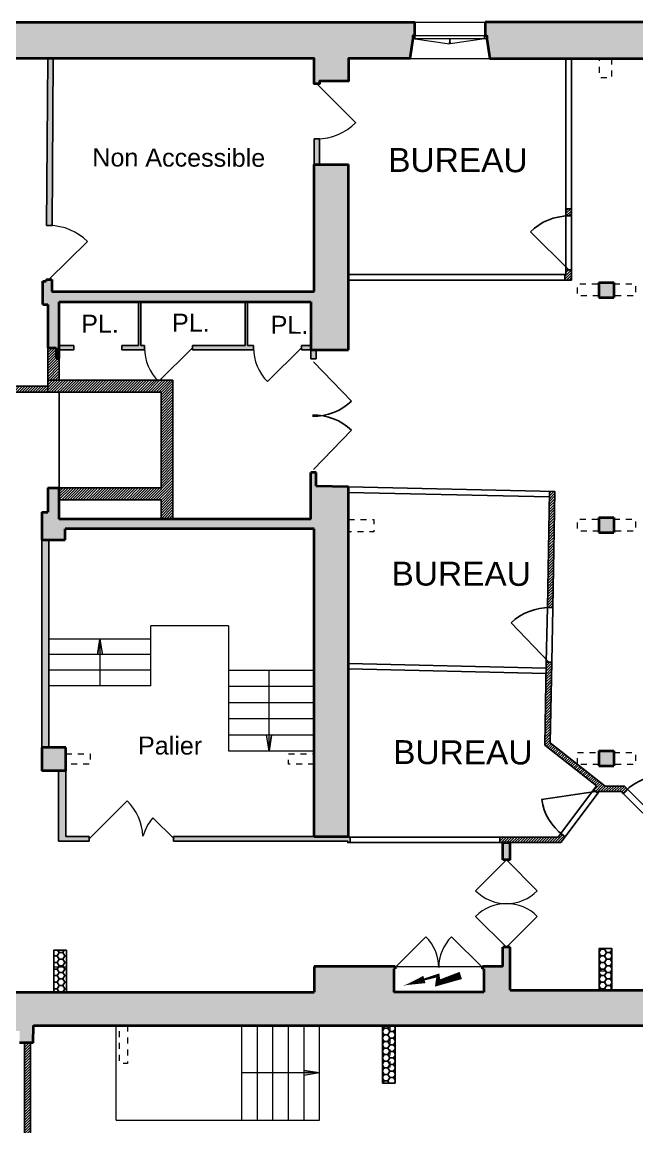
# Model space of a CAD drawing. Extents: x -6460 to -5341, y -3478 to -2628.
# Drawn here: x -6401.23 to -6390.96, y -3247.87 to -3229.41 of the extents above; entities that cross this region are included whole.
import ezdxf
from ezdxf.enums import TextEntityAlignment as Align

# ---------------------------------------------------------------- set-up
doc = ezdxf.new("R2010")
doc.units = 0
doc.linetypes.add('CACHE', pattern=[0.375, 0.25, -0.125])
doc.layers.get('0').update_dxf_attribs({"color": 50, "linetype": 'CONTINUOUS'})
doc.layers.get('DEFPOINTS').update_dxf_attribs({"linetype": 'CONTINUOUS'})
for name, color, linetype, lineweight in [('Ar0-Hatch1', 1, 'CONTINUOUS', 5), ('Ar0-Texte1', 144, 'CONTINUOUS', 15), ('Ar2-Maçon', 7, 'CONTINUOUS', 35), ('Ar2-Vue-FIN', 9, 'CONTINUOUS', 9), ('Ar6-Cloison', 3, 'CONTINUOUS', 25), ('Ar7-Menuiserie', 4, 'CONTINUOUS', 9), ('Ar7-Porte', 4, 'CONTINUOUS', 9)]:
    doc.layers.add(name, color=color, linetype=linetype, lineweight=lineweight)
doc.layers.add('LYTV_PROJET', color=11, linetype='CONTINUOUS')
doc.layers.add('LYTV_REGULARISATION', color=139, linetype='CONTINUOUS')
doc.layers.get('0').off()
doc.styles.add('arial', font='arial.ttf', dxfattribs={"width": 0.9999})
pattern_1 = [(45, (-6383.846737, -3243.526896), (-0.02245064, 0.02245064), [])]
pattern_2 = [(360, (-6383.846737, -3243.526896), (0.09525, 0.0549926), [0.0635, -0.127]), (120, (-6383.846737, -3243.526896), (-0.09524999, 0.05499262), [0.0635, -0.127]), (60, (-6383.846737, -3243.526896), (1e-08, 0.10998522), [-0.127, 0.0635])]

# ---------------------------------------------------------------- blocks, each defined once
blk = doc.blocks.new('*U18')
blk.add_lwpolyline([(0.15, 0.05, 1.26, 0.885, 0), (-3.64, -1.21, 0.885, 0.506, 0), (-3.64, 0.05, 0.506, 0.126, 0), (-8.84, -1.49, 0.126, 1.26, 0), (-5.93, -0.63, 1.26, 1.26, 0)], format="xyseb")
blk = doc.blocks.new('SYMB HANDI')
for p, q in [((-0.183, 0.219), (-0.279, 1.313)), ((-0.103, 1.131), (-0.063, 0.675)), ((-0.313, 0.492), (-0.328, 0.667)), ((0.547, 0.219), (-0.183, 0.219)), ((0.476, 0.675), (-0.063, 0.675)), ((-0.049, 0.515), (-0.037, 0.379)), ((0.476, 0.515), (-0.049, 0.515)), ((0.655, 0.379), (-0.037, 0.379)), ((0.476, 0.515), (0.476, 0.675)), ((0.858, -0.564), (0.547, 0.219)), ((0.947, -0.356), (0.655, 0.379)), ((0.657, -0.347), (0.569, -0.127)), ((1.229, -0.416), (0.858, -0.564)), ((1.17, -0.268), (0.947, -0.356)), ((1.229, -0.416), (1.17, -0.268))]:
    blk.add_line(p, q)
for centre, radius, start, end in [((-0.078, 1.331), 0.202, 263.02012, 184.99558), ((0, 0), 0.743, 116.18724, 332.11531), ((0, 0), 0.583, 122.42966, 347.44221)]:
    blk.add_arc(centre, radius, start, end)

msp = doc.modelspace()

# ---------------------------------------------------------------- hatches: boundary and pattern name
at = {"layer": 'Ar0-Hatch1'}
for points in [[(-6394.753, -3230.017), (-6394.703, -3229.687), (-6394.703, -3229.637), (-6394.673, -3229.637), (-6394.673, -3229.407), (-6402.648, -3229.407), (-6402.648, -3229.637), (-6402.618, -3229.637), (-6402.618, -3229.687), (-6402.568, -3230.017), (-6400.798, -3230.017), (-6400.817, -3232.807), (-6400.727, -3232.808), (-6400.708, -3230.017), (-6396.348, -3230.017), (-6396.348, -3230.437), (-6396.258, -3230.437), (-6396.258, -3230.397), (-6395.773, -3230.397), (-6395.773, -3230.017)], [(-6389.563, -3230.017), (-6389.513, -3229.687), (-6389.513, -3229.637), (-6389.483, -3229.637), (-6389.483, -3229.407), (-6393.493, -3229.407), (-6393.493, -3229.637), (-6393.463, -3229.637), (-6393.463, -3229.687), (-6393.413, -3230.017)], [(-6395.773, -3234.864), (-6395.773, -3233.717), (-6395.773, -3231.787), (-6396.258, -3231.787), (-6396.258, -3231.357), (-6396.348, -3231.357), (-6396.348, -3233.907), (-6400.734, -3233.907), (-6400.733, -3233.708), (-6400.823, -3233.707), (-6400.823, -3233.737), (-6400.883, -3233.737), (-6400.883, -3234.127), (-6400.797, -3234.127), (-6400.797, -3234.849), (-6400.657, -3234.849), (-6400.657, -3235.029), (-6400.607, -3235.029), (-6400.607, -3234.884), (-6400.363, -3234.884), (-6400.363, -3234.814), (-6400.607, -3234.814), (-6400.607, -3234.084), (-6399.283, -3234.084), (-6399.283, -3234.814), (-6399.563, -3234.814), (-6399.563, -3234.884), (-6399.183, -3234.884), (-6399.183, -3234.814), (-6399.243, -3234.814), (-6399.243, -3234.084), (-6397.503, -3234.084), (-6397.503, -3234.814), (-6398.383, -3234.814), (-6398.383, -3234.884), (-6397.363, -3234.884), (-6397.363, -3234.814), (-6397.463, -3234.814), (-6397.463, -3234.084), (-6396.403, -3234.084), (-6396.403, -3234.814), (-6396.563, -3234.814), (-6396.563, -3234.884), (-6396.403, -3234.884), (-6396.403, -3235.034), (-6396.313, -3235.034), (-6396.313, -3234.864)], [(-6391.343, -3234.007), (-6391.343, -3233.757), (-6391.593, -3233.757), (-6391.593, -3234.007)], [(-6395.773, -3243.027), (-6395.773, -3237.176), (-6396.313, -3237.164), (-6396.313, -3236.934), (-6396.403, -3236.934), (-6396.403, -3237.714), (-6400.607, -3237.714), (-6400.607, -3237.189), (-6400.797, -3237.189), (-6400.797, -3237.597), (-6400.898, -3237.597), (-6400.898, -3241.917), (-6400.618, -3241.917), (-6400.618, -3243.097), (-6400.108, -3243.097), (-6400.108, -3243.017), (-6400.498, -3243.017), (-6400.498, -3241.527), (-6400.778, -3241.527), (-6400.778, -3238.057), (-6400.508, -3238.057), (-6400.508, -3237.877), (-6396.348, -3237.877), (-6396.348, -3243.017), (-6398.698, -3243.017), (-6398.698, -3243.097), (-6395.788, -3243.097), (-6395.788, -3243.117), (-6395.748, -3243.117), (-6395.748, -3243.027)], [(-6391.343, -3237.937), (-6391.343, -3237.687), (-6391.593, -3237.687), (-6391.593, -3237.937)], [(-6393.078, -3243.407), (-6393.078, -3243.117), (-6393.198, -3243.117), (-6393.198, -3243.407)], [(-6385.698, -3246.177), (-6385.698, -3245.587), (-6388.203, -3245.587), (-6388.203, -3245.917), (-6389.453, -3245.917), (-6389.453, -3245.587), (-6393.078, -3245.587), (-6393.078, -3244.867), (-6393.198, -3244.867), (-6393.198, -3245.187), (-6393.538, -3245.187), (-6393.538, -3245.227), (-6393.518, -3245.227), (-6393.518, -3245.617), (-6395.018, -3245.617), (-6395.018, -3245.227), (-6394.998, -3245.227), (-6394.998, -3245.187), (-6396.348, -3245.187), (-6396.348, -3245.617), (-6401.708, -3245.617), (-6401.708, -3246.007), (-6401.753, -3246.007), (-6401.753, -3246.265), (-6401.268, -3246.265), (-6401.27, -3246.465), (-6401.04, -3246.465), (-6401.038, -3246.177)]]:
    msp.add_hatch(color=256, dxfattribs=at).paths.add_polyline_path(points)
msp.add_hatch(color=256, dxfattribs=at).paths.add_polyline_path([(-6391.343, -3241.837), (-6391.343, -3241.587), (-6391.593, -3241.587), (-6391.593, -3241.837)], flags=17)
at = {"layer": 'Ar2-Vue-FIN'}
h = msp.add_hatch(color=256, dxfattribs=at)
h.paths.add_polyline_path([(-6399.928, -3239.717), (-6399.93, -3239.94), (-6399.928, -3239.938), (-6399.886, -3239.98)])
h.paths.add_polyline_path([(-6399.928, -3239.717), (-6399.97, -3239.98), (-6399.93, -3239.94)])
h = msp.add_hatch(color=256, dxfattribs=at)
h.paths.add_polyline_path([(-6397.103, -3241.587), (-6397.101, -3241.364), (-6397.103, -3241.367), (-6397.145, -3241.325)])
h.paths.add_polyline_path([(-6397.103, -3241.587), (-6397.061, -3241.325), (-6397.101, -3241.364)])
h = msp.add_hatch(color=256, dxfattribs=at)
h.paths.add_polyline_path([(-6396.258, -3246.967), (-6396.481, -3246.965), (-6396.478, -3246.967), (-6396.52, -3247.009)])
h.paths.add_polyline_path([(-6396.258, -3246.967), (-6396.52, -3246.925), (-6396.481, -3246.965)])
at = {"layer": 'LYTV_PROJET'}
h = msp.add_hatch(dxfattribs=at)
h.set_pattern_fill('ANSI31', color=256, scale=0.01, angle=144.8435, style=0)
h.set_pattern_definition(pattern_1)
h.paths.add_polyline_path([(-6400.607, -3235.389), (-6400.607, -3235.029), (-6400.657, -3235.029), (-6400.657, -3234.849), (-6400.797, -3234.849), (-6400.797, -3235.389)])
h = msp.add_hatch(dxfattribs=at)
h.set_pattern_fill('ANSI31', color=256, scale=0.01, angle=144.8435, style=0)
h.set_pattern_definition(pattern_1)
h.paths.add_polyline_path([(-6398.707, -3237.714), (-6398.707, -3235.389), (-6398.923, -3235.389), (-6398.948, -3235.415, -0.01086), (-6398.972, -3235.389), (-6400.797, -3235.389), (-6400.797, -3235.589), (-6400.762, -3235.589), (-6400.762, -3235.564), (-6400.742, -3235.564), (-6400.742, -3235.589), (-6400.607, -3235.589), (-6398.907, -3235.589), (-6398.907, -3237.189), (-6398.972, -3237.189), (-6399.102, -3237.189), (-6399.628, -3237.189), (-6399.757, -3237.189), (-6399.801, -3237.189), (-6399.974, -3237.189), (-6400.607, -3237.189), (-6400.607, -3237.389), (-6398.907, -3237.389), (-6398.907, -3237.714)])
h = msp.add_hatch(dxfattribs=at)
h.set_pattern_fill('ANSI31', color=256, scale=0.01, angle=144.8435, style=0)
h.set_pattern_definition(pattern_1)
h.paths.add_polyline_path([(-6400.797, -3235.589), (-6400.797, -3235.489), (-6402.397, -3235.489), (-6402.397, -3237.597), (-6402.397, -3237.667), (-6402.297, -3237.667), (-6402.297, -3235.589)])
h = msp.add_hatch(dxfattribs=at)
h.set_pattern_fill('HONEY', color=256, scale=0.02, angle=144.8435, style=0)
h.set_pattern_definition(pattern_2)
h.paths.add_polyline_path([(-6391.588, -3245.587), (-6391.588, -3244.887), (-6391.378, -3244.887), (-6391.378, -3245.587)])
h = msp.add_hatch(dxfattribs=at)
h.set_pattern_fill('HONEY', color=256, scale=0.02, angle=144.8435, style=0)
h.set_pattern_definition(pattern_2)
h.paths.add_polyline_path([(-6400.698, -3245.617), (-6400.698, -3244.917), (-6400.488, -3244.917), (-6400.488, -3245.617)])
h = msp.add_hatch(dxfattribs=at)
h.set_pattern_fill('HONEY', color=256, scale=0.02, angle=144.8435, style=0)
h.set_pattern_definition(pattern_2)
h.paths.add_polyline_path([(-6395.208, -3247.137), (-6395.208, -3246.177), (-6394.998, -3246.177), (-6394.998, -3247.137)])
h = msp.add_hatch(dxfattribs=at)
h.set_pattern_fill('ANSI31', color=256, scale=0.01, angle=144.8435, style=0)
h.set_pattern_definition(pattern_1)
h.paths.add_polyline_path([(-6401.086, -3250.565), (-6401.086, -3246.465), (-6401.186, -3246.465), (-6401.186, -3250.565)])
at = {"layer": 'LYTV_REGULARISATION'}
h = msp.add_hatch(dxfattribs=at)
h.set_pattern_fill('ANSI31', color=256, scale=0.01, angle=144.8435, style=0)
h.set_pattern_definition(pattern_1)
h.paths.add_polyline_path([(-6392.053, -3232.647), (-6392.053, -3232.527), (-6392.143, -3232.527), (-6392.143, -3232.647)])
h = msp.add_hatch(dxfattribs=at)
h.set_pattern_fill('ANSI31', color=256, scale=0.01, angle=144.8435, style=0)
h.set_pattern_definition(pattern_1)
h.paths.add_polyline_path([(-6392.053, -3233.717), (-6392.053, -3233.547), (-6392.143, -3233.547), (-6392.143, -3233.627), (-6392.163, -3233.627), (-6392.163, -3233.717)])
h = msp.add_hatch(dxfattribs=at)
h.set_pattern_fill('ANSI31', color=256, scale=0.01, angle=144.8435, style=0)
h.set_pattern_definition(pattern_1)
h.paths.add_polyline_path([(-6392.364, -3239.193), (-6392.327, -3237.253), (-6392.417, -3237.251), (-6392.454, -3239.192)])
h = msp.add_hatch(dxfattribs=at)
h.set_pattern_fill('ANSI31', color=256, scale=0.01, angle=144.8435, style=0)
h.set_pattern_definition(pattern_1)
h.paths.add_polyline_path([(-6391.216, -3242.267), (-6391.181, -3242.303), (-6391.11, -3242.232), (-6391.167, -3242.175), (-6391.487, -3242.175), (-6392.408, -3241.453), (-6392.382, -3240.103), (-6392.472, -3240.102), (-6392.498, -3241.491), (-6391.635, -3242.168), (-6391.686, -3242.237), (-6391.613, -3242.29), (-6391.596, -3242.267)])
h = msp.add_hatch(dxfattribs=at)
h.set_pattern_fill('ANSI31', color=256, scale=0.01, angle=144.8435, style=0)
h.set_pattern_definition(pattern_1)
h.paths.add_polyline_path([(-6392.273, -3243.027), (-6393.248, -3243.027), (-6393.248, -3243.117), (-6393.198, -3243.117), (-6393.078, -3243.117), (-6392.228, -3243.117), (-6392.156, -3243.021), (-6392.228, -3242.967)])

# ---------------------------------------------------------------- linework, layer by layer
at = {"layer": 'Ar2-Maçon', "linetype": 'ByBlock'}
for p, q in [((-6396.348, -3231.787), (-6395.773, -3231.787)), ((-6396.348, -3233.907), (-6396.348, -3231.787)), ((-6395.773, -3233.717), (-6395.773, -3231.787)), ((-6400.733, -3233.708), (-6400.733, -3233.907)), ((-6395.773, -3234.884), (-6395.773, -3233.717)), ((-6391.593, -3233.757), (-6391.343, -3233.757)), ((-6391.593, -3233.757), (-6391.593, -3234.007)), ((-6391.343, -3233.757), (-6391.343, -3234.007)), ((-6400.733, -3233.907), (-6396.348, -3233.907)), ((-6391.593, -3234.007), (-6391.343, -3234.007)), ((-6400.883, -3234.127), (-6400.797, -3234.127)), ((-6400.797, -3234.127), (-6400.797, -3234.849)), ((-6400.607, -3235.029), (-6400.607, -3234.084)), ((-6400.607, -3234.084), (-6396.403, -3234.084)), ((-6396.403, -3234.084), (-6396.403, -3234.884)), ((-6400.657, -3234.849), (-6400.657, -3235.029)), ((-6396.403, -3234.884), (-6395.773, -3234.884)), ((-6396.403, -3237.714), (-6396.403, -3236.934)), ((-6396.313, -3236.934), (-6396.403, -3236.934)), ((-6396.313, -3237.164), (-6396.313, -3236.934)), ((-6400.797, -3237.189), (-6400.797, -3237.597)), ((-6400.607, -3237.714), (-6400.607, -3237.189)), ((-6395.773, -3237.176), (-6396.313, -3237.164)), ((-6395.773, -3243.017), (-6395.773, -3237.176)), ((-6400.898, -3237.597), (-6400.797, -3237.597)), ((-6400.898, -3237.597), (-6400.898, -3238.057)), ((-6391.593, -3237.687), (-6391.343, -3237.687)), ((-6391.593, -3237.687), (-6391.593, -3237.937)), ((-6391.343, -3237.687), (-6391.343, -3237.937)), ((-6396.403, -3237.714), (-6400.607, -3237.714)), ((-6400.508, -3238.057), (-6400.508, -3237.877)), ((-6396.348, -3237.877), (-6400.508, -3237.877)), ((-6396.348, -3243.017), (-6396.348, -3237.877)), ((-6400.898, -3238.057), (-6400.508, -3238.057)), ((-6391.593, -3237.937), (-6391.343, -3237.937)), ((-6400.498, -3241.527), (-6400.898, -3241.527)), ((-6400.898, -3241.527), (-6400.898, -3241.917)), ((-6400.498, -3241.917), (-6400.498, -3241.527)), ((-6391.593, -3241.587), (-6391.343, -3241.587)), ((-6391.593, -3241.587), (-6391.593, -3241.837)), ((-6391.343, -3241.587), (-6391.343, -3241.837)), ((-6400.498, -3241.917), (-6400.898, -3241.917)), ((-6391.593, -3241.837), (-6391.343, -3241.837)), ((-6396.348, -3243.017), (-6395.773, -3243.017)), ((-6393.198, -3243.117), (-6393.078, -3243.117)), ((-6394.998, -3245.187), (-6396.348, -3245.187)), ((-6396.348, -3245.187), (-6396.348, -3245.617)), ((-6395.018, -3245.227), (-6395.018, -3245.617)), ((-6393.198, -3245.187), (-6393.538, -3245.187)), ((-6393.538, -3245.227), (-6393.538, -3245.187)), ((-6393.518, -3245.227), (-6393.518, -3245.617)), ((-6401.708, -3245.617), (-6396.348, -3245.617)), ((-6393.518, -3245.617), (-6395.018, -3245.617)), ((-6393.078, -3245.587), (-6389.468, -3245.587)), ((-6401.038, -3246.177), (-6385.698, -3246.177)), ((-6401.04, -3246.465), (-6401.27, -3246.465))]:
    msp.add_line(p, q, dxfattribs=at)
at = {"layer": 'Ar2-Maçon', "linetype": 'ByBlock', "flags": 128}
for points in [[(-6402.648, -3229.407), (-6394.673, -3229.407), (-6394.673, -3229.637), (-6394.703, -3229.637), (-6394.703, -3229.687), (-6394.753, -3230.017), (-6395.773, -3230.017), (-6395.773, -3230.397), (-6396.258, -3230.397), (-6396.258, -3230.437), (-6396.348, -3230.437), (-6396.348, -3230.017), (-6402.568, -3230.017), (-6402.618, -3229.687), (-6402.618, -3229.637), (-6402.648, -3229.637), (-6402.648, -3229.407)], [(-6393.493, -3229.407), (-6393.493, -3229.637), (-6393.463, -3229.637), (-6393.463, -3229.687), (-6393.413, -3230.017), (-6389.563, -3230.017), (-6389.513, -3229.687), (-6389.513, -3229.637), (-6389.483, -3229.637), (-6389.483, -3229.407), (-6393.493, -3229.407)], [(-6400.797, -3237.189), (-6400.607, -3237.189)], [(-6393.198, -3243.407), (-6393.198, -3243.117)], [(-6393.078, -3243.407), (-6393.078, -3243.117)], [(-6393.078, -3243.407), (-6393.198, -3243.407)], [(-6393.198, -3245.187), (-6393.198, -3244.867)], [(-6393.078, -3244.867), (-6393.198, -3244.867)], [(-6393.078, -3245.587), (-6393.078, -3244.867)], [(-6395.018, -3245.227), (-6394.998, -3245.227)], [(-6394.998, -3245.187), (-6394.998, -3245.227)], [(-6393.538, -3245.227), (-6393.518, -3245.227)], [(-6401.04, -3246.465), (-6401.038, -3246.177)]]:
    msp.add_lwpolyline(points, dxfattribs=at)
at = {"layer": 'Ar2-Maçon', "linetype": 'ByBlock'}
for points in [[(-6400.883, -3234.127), (-6400.883, -3233.737)], [(-6400.883, -3233.737), (-6400.823, -3233.737)], [(-6400.823, -3233.707), (-6400.823, -3233.737)], [(-6400.823, -3233.707), (-6400.733, -3233.708)], [(-6400.797, -3234.849), (-6400.657, -3234.849)], [(-6400.657, -3235.029), (-6400.607, -3235.029)]]:
    msp.add_lwpolyline(points, dxfattribs=at)
at = {"layer": 'Ar2-Vue-FIN'}
for p, q in [((-6394.673, -3229.407), (-6393.493, -3229.407)), ((-6394.753, -3230.017), (-6393.413, -3230.017)), ((-6397.778, -3239.497), (-6399.078, -3239.497)), ((-6399.078, -3240.497), (-6399.078, -3239.497)), ((-6397.778, -3239.497), (-6397.778, -3241.587)), ((-6399.078, -3239.717), (-6400.778, -3239.717)), ((-6399.928, -3239.717), (-6399.97, -3239.98)), ((-6399.97, -3239.98), (-6399.928, -3239.717)), ((-6399.928, -3239.717), (-6399.928, -3240.497)), ((-6399.928, -3239.717), (-6399.886, -3239.98)), ((-6399.078, -3239.977), (-6400.778, -3239.977)), ((-6399.078, -3240.237), (-6400.778, -3240.237)), ((-6397.778, -3240.237), (-6396.348, -3240.237)), ((-6397.103, -3241.587), (-6397.103, -3240.237)), ((-6399.078, -3240.497), (-6400.778, -3240.497)), ((-6397.778, -3240.507), (-6396.348, -3240.507)), ((-6397.778, -3240.777), (-6396.348, -3240.777)), ((-6397.778, -3241.047), (-6396.348, -3241.047)), ((-6397.778, -3241.317), (-6396.348, -3241.317)), ((-6397.103, -3241.587), (-6397.145, -3241.325)), ((-6397.103, -3241.587), (-6397.061, -3241.325)), ((-6397.061, -3241.325), (-6397.103, -3241.587)), ((-6397.778, -3241.587), (-6396.348, -3241.587)), ((-6399.658, -3247.757), (-6399.658, -3246.177)), ((-6397.558, -3247.757), (-6397.558, -3246.177)), ((-6397.298, -3247.757), (-6397.298, -3246.177)), ((-6397.038, -3247.757), (-6397.038, -3246.177)), ((-6396.778, -3247.757), (-6396.778, -3246.177)), ((-6396.518, -3247.757), (-6396.518, -3246.177)), ((-6396.258, -3247.757), (-6396.258, -3246.177)), ((-6396.258, -3246.967), (-6396.52, -3246.925)), ((-6396.52, -3246.925), (-6396.258, -3246.967)), ((-6396.258, -3246.967), (-6397.558, -3246.967)), ((-6396.258, -3246.967), (-6396.52, -3247.009)), ((-6399.658, -3247.757), (-6396.258, -3247.757))]:
    msp.add_line(p, q, dxfattribs=at)
at = {"layer": 'Ar2-Vue-FIN', "linetype": 'CACHE', "ltscale": 0.2, "flags": 128}
for points in [[(-6391.383, -3230.017), (-6391.383, -3230.337), (-6391.583, -3230.337), (-6391.583, -3230.017)], [(-6391.593, -3233.982), (-6391.953, -3233.982), (-6391.953, -3233.782), (-6391.593, -3233.782)], [(-6391.343, -3233.782), (-6390.983, -3233.782), (-6390.983, -3233.982), (-6391.343, -3233.982)], [(-6395.773, -3237.717), (-6395.353, -3237.717), (-6395.353, -3237.927), (-6395.773, -3237.927)], [(-6391.593, -3237.912), (-6391.953, -3237.912), (-6391.953, -3237.712), (-6391.593, -3237.712)], [(-6391.343, -3237.712), (-6390.983, -3237.712), (-6390.983, -3237.912), (-6391.343, -3237.912)], [(-6400.498, -3241.637), (-6400.088, -3241.637), (-6400.088, -3241.807), (-6400.498, -3241.807)], [(-6396.348, -3241.807), (-6396.778, -3241.807), (-6396.778, -3241.637), (-6396.348, -3241.637)], [(-6391.953, -3241.81), (-6391.953, -3241.612), (-6391.593, -3241.612)], [(-6391.343, -3241.612), (-6390.983, -3241.612), (-6390.983, -3241.812), (-6391.343, -3241.812)], [(-6391.593, -3241.812), (-6391.95, -3241.812)], [(-6391.388, -3245.587), (-6391.388, -3245.267), (-6391.588, -3245.267), (-6391.588, -3245.587)], [(-6399.468, -3246.177), (-6399.468, -3246.807), (-6399.598, -3246.807), (-6399.598, -3246.177)], [(-6395.088, -3246.177), (-6395.088, -3246.877), (-6395.208, -3246.877), (-6395.208, -3246.177)]]:
    msp.add_lwpolyline(points, dxfattribs=at)
at = {"layer": 'Ar2-Vue-FIN', "linetype": 'CACHE', "ltscale": 25, "flags": 128}
msp.add_lwpolyline([(-6400.698, -3245.617), (-6400.698, -3245.197), (-6400.488, -3245.197), (-6400.488, -3245.617)], dxfattribs=at)
at = {"layer": 'Ar6-Cloison'}
for p, q in [((-6396.348, -3231.787), (-6396.348, -3231.357)), ((-6396.258, -3231.787), (-6396.258, -3231.357)), ((-6400.363, -3234.814), (-6400.607, -3234.814)), ((-6400.363, -3234.884), (-6400.607, -3234.884)), ((-6399.283, -3234.814), (-6399.563, -3234.814)), ((-6399.183, -3234.884), (-6399.563, -3234.884)), ((-6399.183, -3234.814), (-6399.243, -3234.814)), ((-6397.503, -3234.814), (-6398.383, -3234.814)), ((-6397.363, -3234.884), (-6398.383, -3234.884)), ((-6397.363, -3234.814), (-6397.463, -3234.814)), ((-6396.403, -3234.814), (-6396.563, -3234.814)), ((-6396.403, -3234.884), (-6396.563, -3234.884)), ((-6396.403, -3235.034), (-6396.403, -3234.884)), ((-6396.313, -3235.034), (-6396.403, -3235.034)), ((-6400.898, -3241.527), (-6400.898, -3238.057)), ((-6400.778, -3241.527), (-6400.778, -3238.057)), ((-6400.618, -3243.097), (-6400.618, -3241.917)), ((-6400.498, -3241.917), (-6400.498, -3243.017)), ((-6395.773, -3243.017), (-6398.698, -3243.017)), ((-6395.773, -3243.017), (-6395.773, -3243.027)), ((-6400.108, -3243.097), (-6400.618, -3243.097)), ((-6395.788, -3243.097), (-6398.698, -3243.097))]:
    msp.add_line(p, q, dxfattribs=at)
at = {"layer": 'Ar6-Cloison', "flags": 128}
for points in [[(-6400.798, -3230.017), (-6400.817, -3232.807)], [(-6400.708, -3230.018), (-6400.727, -3232.808)], [(-6396.258, -3231.357), (-6396.348, -3231.357)], [(-6400.817, -3232.807), (-6400.727, -3232.808)], [(-6399.283, -3234.814), (-6399.283, -3234.084)], [(-6399.243, -3234.814), (-6399.243, -3234.084)], [(-6397.503, -3234.814), (-6397.503, -3234.084)], [(-6397.463, -3234.814), (-6397.463, -3234.084)], [(-6400.363, -3234.814), (-6400.363, -3234.884)], [(-6399.563, -3234.814), (-6399.563, -3234.884)], [(-6399.183, -3234.814), (-6399.183, -3234.884)], [(-6398.383, -3234.814), (-6398.383, -3234.884)], [(-6397.363, -3234.814), (-6397.363, -3234.884)], [(-6396.563, -3234.814), (-6396.563, -3234.884)], [(-6396.313, -3235.034), (-6396.313, -3234.884)], [(-6400.108, -3243.017), (-6400.498, -3243.017)], [(-6400.108, -3243.097), (-6400.108, -3243.017)], [(-6398.698, -3243.097), (-6398.698, -3243.017)], [(-6395.773, -3243.027), (-6395.748, -3243.027), (-6395.748, -3243.117), (-6395.788, -3243.117), (-6395.788, -3243.097)]]:
    msp.add_lwpolyline(points, dxfattribs=at)
at = {"layer": 'Ar7-Menuiserie', "flags": 128}
for points in [[(-6393.463, -3229.687), (-6394.703, -3229.687)], [(-6393.493, -3229.637), (-6394.673, -3229.637)], [(-6394.663, -3229.687), (-6394.663, -3229.637)], [(-6394.663, -3229.687), (-6394.089, -3229.771)], [(-6393.503, -3229.687), (-6394.077, -3229.771)], [(-6393.503, -3229.687), (-6393.503, -3229.637)]]:
    msp.add_lwpolyline(points, dxfattribs=at)
at = {"layer": 'Ar7-Menuiserie'}
for centre, start, end in [((-6394.663, -3229.687), 351.6824, 360), ((-6393.503, -3229.687), 180, 188.3176)]:
    msp.add_arc(centre, 0.58, start, end, dxfattribs=at)
at = {"layer": 'Ar7-Porte'}
for p, q in [((-6396.303, -3230.437), (-6395.652, -3231.088)), ((-6400.778, -3233.707), (-6400.137, -3233.075)), ((-6398.383, -3234.849), (-6398.948, -3235.415)), ((-6396.563, -3234.849), (-6397.128, -3235.415)), ((-6400.108, -3243.057), (-6399.471, -3242.421)), ((-6398.688, -3243.057), (-6399.041, -3242.704)), ((-6393.138, -3243.407), (-6393.654, -3243.923)), ((-6393.138, -3243.407), (-6392.622, -3243.923)), ((-6393.138, -3244.867), (-6393.654, -3244.351)), ((-6393.138, -3244.867), (-6392.622, -3244.351)), ((-6394.998, -3245.207), (-6394.482, -3244.691)), ((-6393.538, -3245.207), (-6394.054, -3244.691))]:
    msp.add_line(p, q, dxfattribs=at)
at = {"layer": 'Ar7-Porte', "flags": 128}
msp.add_lwpolyline([(-6394.998, -3245.187), (-6393.538, -3245.187)], dxfattribs=at)
at = {"layer": 'Ar7-Porte'}
for centre, radius, start, end in [((-6396.303, -3230.437), 0.92, 270, 315), ((-6400.778, -3233.707), 0.9, 44.6147, 89.6147), ((-6398.383, -3234.849), 0.8, 180, 225), ((-6396.563, -3234.849), 0.8, 180, 225), ((-6400.104, -3243.056), 0.897, 2.829, 45.1224), ((-6398.446, -3243.227), 0.792, 138.6945, 164.2936), ((-6393.138, -3243.407), 0.73, 225, 270), ((-6393.138, -3243.407), 0.73, 270, 315), ((-6393.138, -3244.867), 0.73, 90, 135), ((-6393.138, -3244.867), 0.73, 45, 90), ((-6394.998, -3245.207), 0.73, 360, 45), ((-6393.538, -3245.207), 0.73, 135, 180)]:
    msp.add_arc(centre, radius, start, end, dxfattribs=at)
at = {"layer": 'DEFPOINTS'}
msp.add_lwpolyline([(-6400.607, -3237.189), (-6398.907, -3237.189), (-6398.907, -3235.589), (-6400.607, -3235.589)], close=True, dxfattribs=at)
at = {"layer": 'LYTV_PROJET'}
for p, q in [((-6400.797, -3234.849), (-6400.797, -3235.389)), ((-6400.607, -3235.029), (-6400.607, -3235.389)), ((-6400.797, -3235.389), (-6398.707, -3235.389)), ((-6400.797, -3235.389), (-6400.797, -3235.589)), ((-6398.707, -3235.389), (-6398.707, -3237.714)), ((-6402.397, -3235.489), (-6400.797, -3235.489)), ((-6402.297, -3235.589), (-6400.797, -3235.589)), ((-6400.797, -3235.589), (-6398.907, -3235.589)), ((-6398.907, -3235.589), (-6398.907, -3237.189)), ((-6398.907, -3237.189), (-6400.607, -3237.189)), ((-6398.907, -3237.389), (-6400.607, -3237.389)), ((-6398.907, -3237.389), (-6398.907, -3237.714)), ((-6401.186, -3250.565), (-6401.186, -3246.465)), ((-6401.086, -3250.565), (-6401.086, -3246.465))]:
    msp.add_line(p, q, dxfattribs=at)
for points in [[(-6391.588, -3245.587), (-6391.588, -3244.887), (-6391.378, -3244.887), (-6391.378, -3245.587)], [(-6400.698, -3245.617), (-6400.698, -3244.917), (-6400.488, -3244.917), (-6400.488, -3245.617)], [(-6395.208, -3247.137), (-6395.208, -3246.177), (-6394.998, -3246.177), (-6394.998, -3247.137)]]:
    msp.add_lwpolyline(points, close=True, dxfattribs=at)
at = {"layer": 'LYTV_REGULARISATION'}
for p, q in [((-6392.143, -3232.527), (-6392.143, -3230.017)), ((-6392.053, -3232.647), (-6392.053, -3230.017)), ((-6392.098, -3233.547), (-6392.734, -3232.911)), ((-6392.163, -3233.627), (-6395.773, -3233.627)), ((-6392.143, -3233.627), (-6392.143, -3233.547)), ((-6392.053, -3233.717), (-6392.053, -3233.547)), ((-6395.773, -3233.717), (-6392.053, -3233.717)), ((-6396.358, -3235.084), (-6395.727, -3235.74)), ((-6396.358, -3236.884), (-6395.727, -3236.228)), ((-6392.327, -3237.253), (-6395.773, -3237.176)), ((-6392.419, -3237.341), (-6395.773, -3237.266)), ((-6392.454, -3239.192), (-6392.417, -3237.251)), ((-6392.364, -3239.193), (-6392.327, -3237.253)), ((-6392.427, -3240.102), (-6393.058, -3239.447)), ((-6392.498, -3241.491), (-6392.472, -3240.102)), ((-6391.635, -3242.168), (-6392.498, -3241.491)), ((-6391.649, -3242.264), (-6392.55, -3242.396)), ((-6391.686, -3242.237), (-6391.635, -3242.168)), ((-6391.167, -3242.175), (-6391.11, -3242.232)), ((-6392.273, -3243.027), (-6392.228, -3242.967))]:
    msp.add_line(p, q, dxfattribs=at)
at = {"layer": 'LYTV_REGULARISATION', "flags": 128}
for points in [[(-6392.053, -3232.527), (-6392.143, -3232.527)], [(-6392.143, -3232.527), (-6392.143, -3232.647)], [(-6392.143, -3232.647), (-6392.053, -3232.647)], [(-6392.143, -3232.647), (-6392.143, -3233.547)], [(-6392.053, -3233.547), (-6392.053, -3232.647)], [(-6392.163, -3233.717), (-6392.163, -3233.627)], [(-6392.143, -3233.627), (-6392.163, -3233.627)], [(-6392.143, -3233.547), (-6392.053, -3233.547)], [(-6392.472, -3240.102), (-6392.454, -3239.192)], [(-6392.364, -3239.193), (-6392.454, -3239.192)], [(-6392.364, -3239.193), (-6392.382, -3240.103)], [(-6392.382, -3240.103), (-6392.472, -3240.102)], [(-6392.408, -3241.453), (-6392.382, -3240.103)], [(-6395.773, -3240.127), (-6392.474, -3240.201)], [(-6395.773, -3240.217), (-6392.475, -3240.291)], [(-6391.487, -3242.175), (-6392.408, -3241.453)], [(-6392.228, -3242.967), (-6391.686, -3242.237)], [(-6391.613, -3242.29), (-6392.156, -3243.021)], [(-6391.686, -3242.237), (-6391.613, -3242.29)], [(-6391.613, -3242.29), (-6391.596, -3242.267)], [(-6391.596, -3242.267), (-6391.216, -3242.267)], [(-6391.167, -3242.175), (-6391.487, -3242.175)], [(-6391.216, -3242.267), (-6391.181, -3242.303)], [(-6391.181, -3242.303), (-6391.11, -3242.232)], [(-6391.181, -3242.303), (-6390.545, -3242.94)], [(-6390.474, -3242.869), (-6391.11, -3242.232)], [(-6393.248, -3243.027), (-6395.748, -3243.027)], [(-6393.248, -3243.117), (-6393.248, -3243.027)], [(-6393.248, -3243.027), (-6392.273, -3243.027)], [(-6392.228, -3242.967), (-6392.156, -3243.021)], [(-6392.228, -3243.117), (-6392.156, -3243.021)], [(-6395.748, -3243.117), (-6393.248, -3243.117)], [(-6393.248, -3243.117), (-6393.198, -3243.117)], [(-6393.248, -3243.117), (-6393.198, -3243.117)], [(-6392.228, -3243.117), (-6393.078, -3243.117)]]:
    msp.add_lwpolyline(points, dxfattribs=at)
at = {"layer": 'LYTV_REGULARISATION'}
for centre, radius, start, end in [((-6392.098, -3233.547), 0.9, 90, 135), ((-6396.358, -3235.084), 0.91, 268.8956, 313.8956), ((-6396.358, -3236.884), 0.91, 46.1044, 91.1044), ((-6392.427, -3240.102), 0.91, 88.8956, 133.8956), ((-6390.51, -3242.904), 0.91, 89.939, 134.939), ((-6391.649, -3242.264), 0.91, 188.3765, 233.3765)]:
    msp.add_arc(centre, radius, start, end, dxfattribs=at)

# ---------------------------------------------------------------- block references
at = {"xscale": 0.2560000000000001, "yscale": 0.2560000000000001, "zscale": 0.2560000000000001, "rotation": 359.9999999999999}
msp.add_blockref('SYMB HANDI', (-6399.714, -3236.358), dxfattribs=at)
at = {"layer": 'Ar0-Texte1', "xscale": 0.1, "yscale": 0.1, "zscale": 0.1}
msp.add_blockref('*U18', (-6393.915, -3245.343), dxfattribs=at)

# ---------------------------------------------------------------- texts
at = {"layer": 'Ar0-Texte1', "style": 'arial', "width": 0.9999}
for s, p in [('Non Accessible', (-6398.61, -3231.672)), ('PL.', (-6399.926, -3234.448)), ('PL.', (-6398.408, -3234.43)), ('PL.', (-6396.761, -3234.466)), ('Palier', (-6398.755, -3241.497))]:
    msp.add_text(s, height=0.3, rotation=359.8435, dxfattribs=at).set_placement(p, align=Align.MIDDLE_CENTER)
at = {"layer": 'LYTV_REGULARISATION', "style": 'arial', "width": 0.9999}
for p in [(-6393.948, -3231.713), (-6393.893, -3238.625), (-6393.866, -3241.609)]:
    msp.add_text('BUREAU', height=0.4, rotation=359.8435, dxfattribs=at).set_placement(p, align=Align.MIDDLE_CENTER)

doc.saveas('drawing.dxf')
